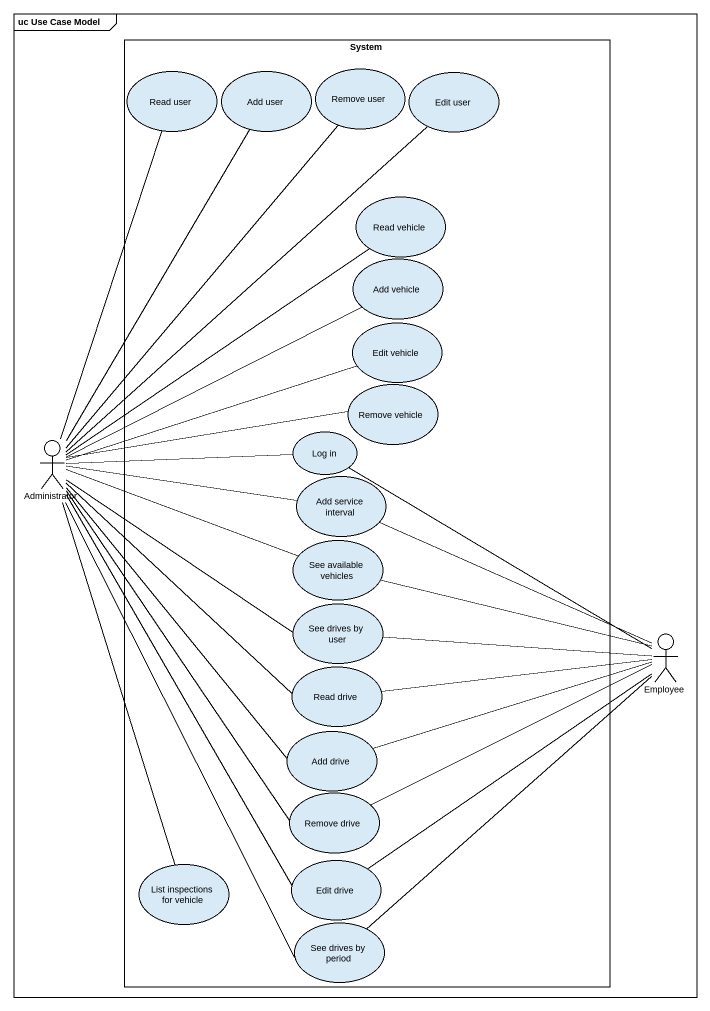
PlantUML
@startuml
mainframe uc Use Case Model
rectangle System {
  usecase "Read user" as Read_user
  usecase "Add user" as Add_user
  usecase "Remove user" as Remove_user
  usecase "Edit user" as Edit_user
  usecase "Read vehicle" as Read_vehicle
  usecase "Add vehicle" as Add_vehicle
  usecase "Edit vehicle" as Edit_vehicle
  usecase "Remove vehicle" as Remove_vehicle
  usecase "Log in" as Log_in
  usecase "Add service interval" as Add_service_interval
  usecase "See available vehicles" as See_available_vehicles
  usecase "See drives by user" as See_drives_by_user
  usecase "Read drive" as Read_drive
  usecase "Add drive" as Add_drive
  usecase "Remove drive" as Remove_drive
  usecase "List inspections for vehicle" as List_inspections_for_vehicle
  usecase "Edit drive" as Edit_drive
  usecase "See drives by period" as See_drives_by_period
}
actor Administrator
actor Employee
Add_user -- Administrator
Add_vehicle -left- Administrator
Remove_vehicle -left- Administrator
Administrator -up- Read_user
Administrator -up- Remove_user
Administrator -up- Edit_user
Administrator -up- Read_vehicle
Administrator -right- Edit_vehicle
Administrator -right- Log_in
Administrator -right- Add_service_interval
Administrator -right- See_available_vehicles
Administrator -right- See_drives_by_user
Administrator -- Add_drive
Administrator -- Remove_drive
Administrator -- List_inspections_for_vehicle
Administrator -- Edit_drive
Employee -up- Log_in
Employee -left- Add_service_interval
Employee -left- See_available_vehicles
Employee -left- See_drives_by_user
Read_drive -up- Administrator
Read_drive -right- Employee
Add_drive -right- Employee
Remove_drive -right- Employee
Edit_drive -up- Employee
See_drives_by_period -up- Administrator
See_drives_by_period -up- Employee
@enduml
